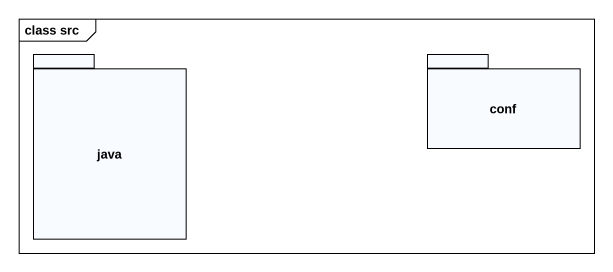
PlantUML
@startuml
mainframe class src
package java {
}
package conf {
}
@enduml
